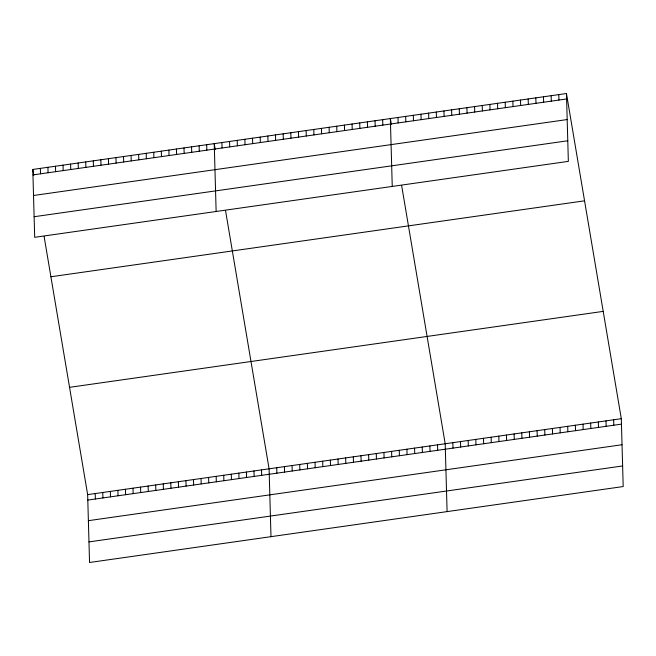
<?xml version="1.0" encoding="UTF-8"?>
<svg xmlns="http://www.w3.org/2000/svg" width="656" height="656" viewBox="0 0 656 656"><rect width="100%" height="100%" fill="white"/><g stroke="black" fill="none" stroke-linecap="round" stroke-linejoin="round"><path stroke-width="0.98" d="M566.456 93.513L568.35 161.368L34.694 237.308L32.8 169.453L566.456 93.513L621.306 418.692L623.2 486.547L89.544 562.487L87.65 494.632L44.116 236.521M32.956 174.906L566.612 98.958M33.53 195.496L567.186 119.556M34.12 216.718L567.776 140.769M50.897 276.766L584.553 200.818M69.552 387.327L603.208 311.379M87.65 494.632L621.306 418.692M87.797 500.085L621.453 424.137M88.38 520.675L622.036 444.735M88.97 541.897L622.626 465.949M391.32 124.32L390.353 118.572L392.247 186.427M401.661 185.64L445.194 443.751L447.097 511.606M215.209 149.379L214.241 143.631L216.136 211.486M225.557 210.699L269.091 468.81L270.985 536.665M32.8 169.453L33.768 175.201M613.647 419.774L613.803 425.227M605.988 420.865L606.144 426.318M598.338 421.956L598.485 427.409M590.679 423.046L590.826 428.499M583.02 424.137L583.176 429.59M575.361 425.227L575.517 430.672M558.797 94.595L558.953 100.048M567.711 426.318L567.858 431.763M551.138 95.686L551.294 101.139M560.052 427.409L560.199 432.853M543.488 96.776L543.635 102.229M552.393 428.499L552.549 433.944M535.829 97.867L535.977 103.32M544.734 429.582L544.89 435.035M528.17 98.958L528.326 104.411M537.084 430.672L537.231 436.125M520.511 100.048L520.667 105.493M529.425 431.763L529.572 437.216M512.861 101.139L513.008 106.584M521.766 432.853L521.922 438.306M505.202 102.229L505.35 107.674M514.107 433.944L514.263 439.397M497.543 103.32L497.699 108.765M506.457 435.035L506.604 440.479M489.884 104.402L490.04 109.855M498.798 436.125L498.945 441.57M482.234 105.493L482.381 110.946M491.139 437.216L491.295 442.661M474.575 106.584L474.723 112.037M483.48 438.298L483.636 443.751M466.916 107.674L467.072 113.127M475.821 439.389L475.977 444.842M459.257 108.765L459.413 114.218M468.171 440.479L468.318 445.932M451.607 109.855L451.754 115.3M460.512 441.57L460.668 447.023M443.948 110.946L444.096 116.391M452.853 442.661L453.009 448.114M436.289 112.037L436.445 117.481M428.63 113.127L428.786 118.572M437.544 444.842L437.691 450.287M420.98 114.21L421.127 119.663M429.885 445.932L430.041 451.377M413.321 115.3L413.469 120.753M422.226 447.023L422.382 452.468M405.662 116.391L405.818 121.844M414.567 448.105L414.723 453.558M398.003 117.481L398.159 122.934M406.917 449.196L407.064 454.649M399.258 450.287L399.406 455.74M382.694 119.663L382.842 125.107M391.599 451.377L391.755 456.83M375.035 120.753L375.191 126.198M383.94 452.468L384.096 457.921M367.376 121.844L367.532 127.289M376.29 453.558L376.437 459.003M359.726 122.926L359.873 128.379M368.631 454.649L368.779 460.094M352.067 124.017L352.215 129.47M360.972 455.74L361.128 461.184M344.408 125.107L344.564 130.56M353.313 456.83L353.469 462.275M336.749 126.198L336.905 131.651M345.663 457.913L345.81 463.366M329.099 127.289L329.246 132.742M338.004 459.003L338.152 464.456M321.44 128.379L321.588 133.832M330.345 460.094L330.501 465.547M313.781 129.47L313.937 134.915M322.686 461.184L322.842 466.637M306.122 130.56L306.278 136.005M315.036 462.275L315.183 467.728M298.464 131.651L298.619 137.096M307.377 463.366L307.525 468.81M290.813 132.733L290.961 138.186M299.718 464.456L299.874 469.901M283.154 133.824L283.31 139.277M292.059 465.547L292.215 470.992M275.495 134.915L275.651 140.368M284.409 466.637L284.556 472.082M267.837 136.005L267.992 141.458M276.75 467.72L276.898 473.173M260.186 137.096L260.334 142.549M252.527 138.186L252.683 143.639M261.531 469.885L261.687 475.338M244.868 139.277L245.024 144.722M253.97 470.967L254.126 476.412M237.21 140.368L237.365 145.812M246.41 472.041L246.566 477.494M229.559 141.458L229.707 146.903M238.85 473.115L239.005 478.568M231.289 474.19L231.445 479.643M221.9 142.541L222.056 147.994M223.729 475.272L223.885 480.717M216.168 476.346L216.324 481.791M206.681 144.714L206.837 150.158M208.608 477.42L208.764 482.873M199.121 145.788L199.276 151.233M201.048 478.495L201.203 483.948M191.56 146.862L191.716 152.315M193.487 479.569L193.643 485.022M184 147.936L184.156 153.389M185.927 480.651L186.083 486.096M176.439 149.01L176.595 154.463M178.366 481.725L178.522 487.17M168.879 150.093L169.035 155.538M170.814 482.8L170.962 488.253M161.319 151.167L161.474 156.612M163.254 483.874L163.401 489.327M153.758 152.241L153.914 157.694M155.693 484.948L155.841 490.401M146.198 153.315L146.354 158.768M148.133 486.03L148.281 491.475M138.646 154.39L138.793 159.843M140.573 487.105L140.72 492.549M131.085 155.472L131.233 160.917M133.012 488.179L133.16 493.632M123.525 156.546L123.672 161.991M125.452 489.253L125.599 494.706M115.964 157.62L116.112 163.073M117.891 490.327L118.039 495.78M108.404 158.695L108.552 164.148M110.331 491.41L110.479 496.854M100.844 159.769L100.991 165.222M102.771 492.484L102.918 497.929M93.283 160.851L93.431 166.296M95.21 493.558L95.358 499.011M85.723 161.925L85.87 167.37M78.162 163L78.31 168.453M70.602 164.074L70.75 169.527M63.042 165.148L63.189 170.601M55.481 166.23L55.629 171.675M47.921 167.305L48.068 172.758M40.36 168.379L40.516 173.832"/></g></svg>
